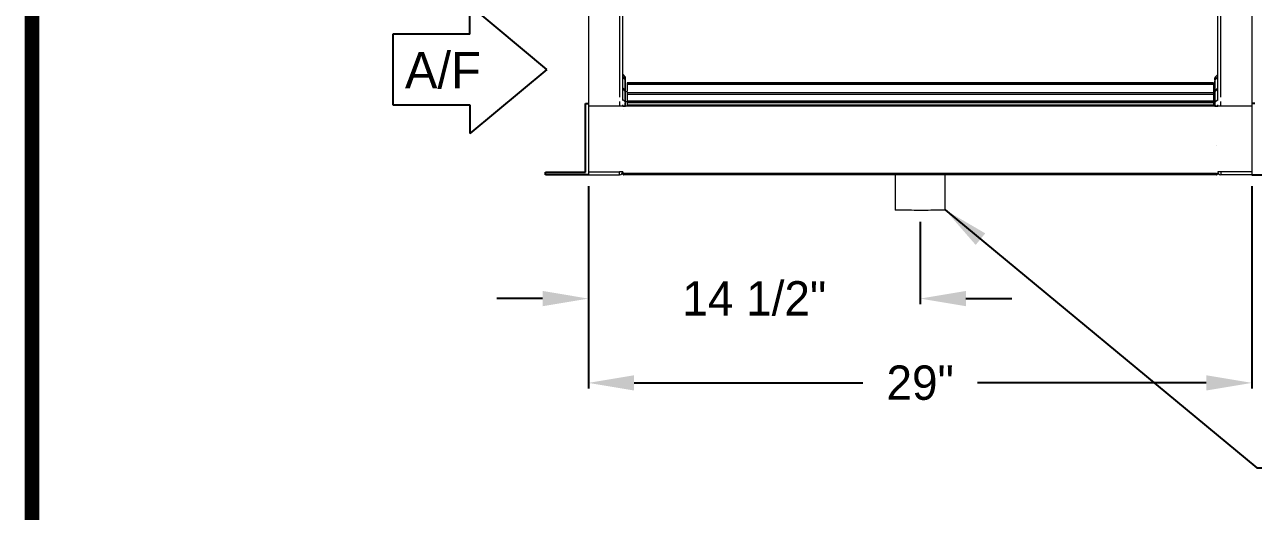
# Model space of a CAD drawing. Extents: x 6 to 271, y -23 to 146.
# Drawn here: x 10.7 to 64.4, y 33.2 to 54.5 of the extents above; entities that cross this region are included whole.
import ezdxf

# ---------------------------------------------------------------- set-up
doc = ezdxf.new("R2010")
doc.units = 0
doc.header["$MEASUREMENT"] = 0
doc.layers.get('0').update_dxf_attribs({"linetype": 'CONTINUOUS'})
doc.layers.get('Defpoints').update_dxf_attribs({"linetype": 'CONTINUOUS'})
doc.dimstyles.get("Standard").update_dxf_attribs({"dimtxt": 1.5, "dimasz": 2, "dimexe": 0.25, "dimexo": 0.5, "dimgap": 0.75, "dimtad": 0, "dimtih": 1, "dimtoh": 1, "dimdec": 4, "dimzin": 0, "dimdsep": 46, "dimlunit": 5, "dimtxsty": 'STANDARD', "dimcen": 0.125, "dimclrd": 1, "dimclre": 1, "dimclrt": 1, "dimadec": 0, "dimazin": 0, "dimtfac": 1, "dimtdec": 4, "dimtofl": 0, "dimtmove": 0, "dimatfit": 3, "dimfxl": 1, "dimfrac": 2, "dimtolj": 1, "dimtzin": 0, "dimarcsym": 0})

# ---------------------------------------------------------------- blocks, each defined once
blk = doc.blocks.new('*D23')
at = {"color": 7, "lineweight": -2}
for p, q in [((35.325, 47.445), (35.325, 38.606)), ((64.325, 47.445), (64.325, 38.606)), ((37.325, 38.856), (47.325, 38.856)), ((62.325, 38.856), (52.325, 38.856))]:
    blk.add_line(p, q, dxfattribs=at)
at = {"color": 7}
for points in [[(37.325, 39.189), (37.325, 38.523), (35.325, 38.856)], [(62.325, 39.189), (62.325, 38.523), (64.325, 38.856)]]:
    blk.add_solid(points, dxfattribs=at)
at = {"layer": 'Defpoints', "color": 0}
for p in [(35.325, 47.945), (64.325, 47.945), (64.325, 38.856)]:
    blk.add_point(p, dxfattribs=at)
at = {"color": 7, "insert": (49.825, 38.856), "char_height": 1.5, "attachment_point": 5}
blk.add_mtext('\\A1;29"', dxfattribs=at)
blk = doc.blocks.new('*D24')
at = {"color": 7, "lineweight": -2}
for p, q in [((35.325, 47.445), (35.325, 42.289)), ((49.825, 45.895), (49.825, 42.289)), ((33.325, 42.539), (31.325, 42.539)), ((51.825, 42.539), (53.825, 42.539))]:
    blk.add_line(p, q, dxfattribs=at)
at = {"color": 7}
for points in [[(33.325, 42.873), (33.325, 42.206), (35.325, 42.539)], [(51.825, 42.873), (51.825, 42.206), (49.825, 42.539)]]:
    blk.add_solid(points, dxfattribs=at)
at = {"layer": 'Defpoints', "color": 0}
for p in [(35.325, 47.945), (49.825, 46.395), (35.325, 42.539)]:
    blk.add_point(p, dxfattribs=at)
at = {"color": 7, "insert": (42.575, 42.539), "char_height": 1.5, "attachment_point": 5}
blk.add_mtext('\\A1;14 1/2"', dxfattribs=at)
blk = doc.blocks.new('Air Flow Arror')
for p, q in [((-1.543, 6.735), (-4.35, 3.368)), ((-1.543, 6.735), (1.263, 3.368)), ((-3.087, 3.368), (-4.35, 3.368)), ((-3.087, 3.368), (-3.087, 0)), ((0, 0), (0, 3.368)), ((0, 3.368), (1.263, 3.368)), ((-3.087, 0), (0, 0))]:
    blk.add_line(p, q)
blk.add_text('A/F', height=1.5938, rotation=90).set_placement((-0.712, 0.532))

msp = doc.modelspace()

# ---------------------------------------------------------------- linework, layer by layer
at = {"color": 0, "linetype": 'Continuous', "lineweight": 15}
for p, q in [((35.32486, 83.68486), (35.32486, 48.08086)), ((36.68936, 83.68486), (36.68936, 51.33452)), ((36.82486, 51.19903), (36.82486, 83.68486)), ((62.82486, 51.19903), (62.82486, 83.68486)), ((62.96036, 51.33452), (62.96036, 83.68486)), ((64.32486, 83.68486), (64.32486, 48.08086)), ((36.82486, 52.32711), (36.93126, 52.22072)), ((36.93126, 52.13773), (36.82486, 52.24412)), ((36.82486, 52.19903), (36.93126, 52.09265)), ((36.93107, 52.09283), (36.94986, 52.09283)), ((36.93126, 52.13773), (36.93126, 52.22072)), ((36.93126, 51.63773), (36.93126, 52.09265)), ((36.94986, 52.09283), (36.94986, 52.17583)), ((36.94986, 52.04775), (36.94986, 52.09283)), ((36.95086, 52.17583), (36.95086, 52.1748)), ((36.95086, 51.5847), (36.95086, 52.1748)), ((62.69886, 52.17583), (62.69886, 52.1748)), ((62.69886, 52.1748), (62.69886, 51.90282)), ((62.69986, 52.09283), (62.69986, 52.17583)), ((62.69986, 52.09283), (62.71865, 52.09283)), ((62.69986, 52.09283), (62.69986, 52.04775)), ((62.82486, 52.32711), (62.71846, 52.22072)), ((62.71846, 52.13773), (62.82486, 52.24412)), ((62.71846, 52.13773), (62.71846, 52.22072)), ((62.82486, 52.19903), (62.71846, 52.09265)), ((62.71846, 51.63773), (62.71846, 52.09265)), ((36.93126, 51.63773), (36.82486, 51.74412)), ((36.82486, 51.69903), (36.93126, 51.59265)), ((36.93107, 51.59283), (36.94986, 51.59283)), ((36.93126, 51.13773), (36.93126, 51.59265)), ((36.94986, 51.59283), (36.94986, 52.04775)), ((36.94986, 51.54775), (36.94986, 51.59283)), ((36.94986, 51.5847), (37.01386, 51.5847)), ((36.94986, 51.58366), (37.01386, 51.58366)), ((62.63586, 51.96681), (37.01386, 51.96681)), ((37.01386, 51.96681), (37.01386, 51.95966)), ((62.63586, 51.95966), (37.01386, 51.95966)), ((37.01386, 51.95966), (37.01386, 51.89462)), ((62.63586, 51.89462), (37.01386, 51.89462)), ((37.01386, 51.89462), (37.01386, 51.58366)), ((62.63586, 51.96681), (62.63586, 51.95966)), ((62.63586, 51.95966), (62.63586, 51.89462)), ((62.63586, 51.89462), (62.63586, 51.53566)), ((62.69986, 51.90282), (62.63686, 51.90282)), ((62.63686, 51.89567), (62.63686, 51.90282)), ((62.63686, 51.89567), (62.69986, 51.89567)), ((62.69986, 51.59283), (62.69986, 52.04775)), ((62.69986, 51.59283), (62.71865, 51.59283)), ((62.69986, 51.59283), (62.69986, 51.54775)), ((62.71846, 51.63773), (62.82486, 51.74412)), ((62.82486, 51.69903), (62.71846, 51.59265)), ((62.71846, 51.13773), (62.71846, 51.59265)), ((36.68936, 51.14675), (36.68936, 50.94939)), ((36.93126, 51.13773), (36.82486, 51.24412)), ((36.93107, 51.09283), (36.94986, 51.09283)), ((36.93126, 50.99326), (36.93126, 51.09265)), ((36.94986, 51.09283), (36.94986, 51.54775)), ((36.94986, 51.15355), (37.01386, 51.15355)), ((36.94986, 51.15252), (37.01386, 51.15252)), ((36.94986, 51.04775), (36.94986, 51.09283)), ((36.94986, 50.94837), (36.94986, 51.04775)), ((62.63586, 51.53566), (37.01386, 51.53566)), ((37.01386, 51.53566), (37.01386, 51.52851)), ((62.63586, 51.52851), (37.01386, 51.52851)), ((37.01386, 51.52851), (37.01386, 51.46347)), ((62.63586, 51.46347), (37.01386, 51.46347)), ((37.01386, 51.46347), (37.01386, 51.16353)), ((62.63586, 51.16353), (37.01386, 51.16353)), ((37.01386, 51.16353), (37.01386, 51.15638)), ((62.63586, 51.15638), (37.01386, 51.15638)), ((37.01386, 51.15638), (37.01386, 51.09134)), ((62.63586, 51.09134), (37.01386, 51.09134)), ((37.01386, 51.09134), (37.01386, 50.9955)), ((62.63586, 51.53566), (62.63586, 51.52851)), ((62.63586, 51.52851), (62.63586, 51.46347)), ((62.63586, 51.46347), (62.63586, 51.16353)), ((62.63586, 51.16353), (62.63586, 51.15638)), ((62.63586, 51.15638), (62.63586, 51.09134)), ((62.63586, 51.09134), (62.63586, 50.9955)), ((62.69986, 51.47167), (62.63686, 51.47167)), ((62.63686, 51.46452), (62.63686, 51.47167)), ((62.63686, 51.46452), (62.69986, 51.46452)), ((62.69986, 51.09954), (62.63686, 51.09954)), ((62.63686, 51.09239), (62.63686, 51.09954)), ((62.63686, 51.09239), (62.69986, 51.09239)), ((62.69986, 51.09283), (62.69986, 51.54775)), ((62.69986, 51.09283), (62.71865, 51.09283)), ((62.69986, 51.09283), (62.69986, 51.04775)), ((62.69986, 50.94837), (62.69986, 51.04775)), ((62.71846, 51.13773), (62.82486, 51.24412)), ((62.71846, 50.99326), (62.71846, 51.09265)), ((62.96036, 50.94837), (62.96036, 51.14675)), ((62.69886, 50.94939), (35.32486, 50.94939)), ((36.82486, 50.94734), (36.82486, 51.01127)), ((36.82486, 50.94734), (36.87486, 50.94734)), ((36.87486, 50.94734), (36.87486, 50.96128)), ((36.87486, 50.78142), (36.87586, 50.78142)), ((36.87486, 50.78038), (36.87586, 50.78038)), ((62.77386, 50.94816), (36.87586, 50.94816)), ((36.87586, 50.94734), (36.87586, 50.94816)), ((62.77386, 50.94734), (36.87586, 50.94734)), ((36.88707, 50.94907), (36.93126, 50.99326)), ((36.88736, 50.94837), (36.94986, 50.94837)), ((36.88736, 50.94837), (36.88736, 50.94816)), ((36.94986, 50.94837), (36.94986, 50.94816)), ((36.95086, 50.94837), (36.95086, 50.94939)), ((64.32486, 50.94837), (36.95086, 50.94837)), ((36.95086, 50.94837), (36.95086, 50.94816)), ((62.63586, 50.9955), (37.01386, 50.9955)), ((37.01386, 50.9955), (37.01386, 50.98835)), ((62.63586, 50.98835), (37.01386, 50.98835)), ((37.01386, 50.98835), (37.01386, 50.94939)), ((62.63586, 50.9955), (62.63586, 50.98835)), ((62.63586, 50.98835), (62.63586, 50.94939)), ((62.69886, 50.94837), (62.69886, 50.94939)), ((62.69886, 50.94816), (62.69886, 50.94837)), ((62.69986, 50.94837), (62.76236, 50.94837)), ((62.69986, 50.94816), (62.69986, 50.94837)), ((62.76265, 50.94907), (62.71846, 50.99326)), ((62.76236, 50.94816), (62.76236, 50.94837)), ((62.77386, 50.96028), (62.77386, 50.94816)), ((62.77386, 50.94734), (62.77386, 50.94816)), ((62.77486, 50.94734), (62.77486, 50.96128)), ((62.77486, 50.94734), (62.82486, 50.94734)), ((62.82486, 50.94734), (62.82486, 51.01127)), ((35.32486, 48.08086), (36.68936, 48.08086)), ((35.32486, 48.07986), (35.32486, 47.94536)), ((35.32486, 48.07986), (36.68936, 48.07986)), ((35.32486, 47.94536), (36.68936, 47.94536)), ((36.82486, 48.08086), (36.68936, 48.08086)), ((36.68936, 47.94536), (36.68936, 48.07986)), ((36.82486, 48.08086), (36.82486, 47.99874)), ((36.82486, 47.99874), (36.87486, 47.99874)), ((62.77386, 47.99874), (36.87586, 47.99874)), ((36.87586, 47.99774), (36.87586, 47.99874)), ((36.87586, 47.99774), (36.87586, 47.94775)), ((62.77386, 47.94858), (36.87586, 47.94858)), ((62.77386, 47.99874), (62.77386, 47.99774)), ((62.77386, 47.94775), (62.77386, 47.99774)), ((62.77486, 47.99874), (62.82486, 47.99874)), ((62.96036, 48.08086), (62.82486, 48.08086)), ((62.82486, 48.08086), (62.82486, 47.99874)), ((64.32486, 48.08086), (62.96036, 48.08086)), ((62.96036, 48.07986), (62.96036, 47.94536)), ((64.32486, 48.07986), (62.96036, 48.07986)), ((64.32486, 47.94536), (62.96036, 47.94536)), ((64.32486, 48.07986), (64.32486, 47.94536)), ((64.32486, 48.07986), (64.32486, 47.94536))]:
    msp.add_line(p, q, dxfattribs=at)
at = {"color": 0}
for p, q in [((35.19986, 48.07036), (35.19986, 51.07036)), ((35.19986, 51.07036), (35.32486, 51.07036)), ((64.44986, 51.07036), (64.32486, 51.07036)), ((33.44986, 47.94536), (33.44986, 48.07036)), ((33.44986, 48.07036), (35.19986, 48.07036)), ((35.32486, 47.94536), (33.44986, 47.94536)), ((64.32486, 47.94536), (66.19986, 47.94536))]:
    msp.add_line(p, q, dxfattribs=at)
at = {"color": 0, "const_width": 0.63999}
msp.add_lwpolyline([(11.00839, -18.24898), (267.00583, -18.24898), (267.00583, 141.74942), (11.00839, 141.74942), (11.00839, -18.24898)], dxfattribs=at)
at = {"color": 0, "linetype": 'Continuous', "lineweight": 15, "flags": 128}
msp.add_lwpolyline([(50.91861, 46.41261), (50.91309, 46.41081), (50.89348, 46.40879), (50.85995, 46.40681), (50.81292, 46.40492), (50.75301, 46.40312), (50.681, 46.40145), (50.59783, 46.39992), (50.50458, 46.39856), (50.40247, 46.39738), (50.29283, 46.3964), (50.17709, 46.39563), (50.05676, 46.39508), (49.9334, 46.39477), (49.80863, 46.39468), (49.68407, 46.39483), (49.56135, 46.39521), (49.44206, 46.39581), (49.32777, 46.39664), (49.21995, 46.39767), (49.12002, 46.3989), (49.02927, 46.4003), (48.9489, 46.40187), (48.87995, 46.40358), (48.82332, 46.4054), (48.77974, 46.40732), (48.74979, 46.40931), (48.73385, 46.41134), (48.73111, 46.41261)], dxfattribs=at)
at = {"color": 0, "linetype": 'Continuous', "lineweight": 15}
for centre, radius, start, end in [((36.88637, 52.17582), 0.06349, 0.002187, 45.002259), ((36.88637, 52.09283), 0.06349, 0.002187, 45.002259), ((36.88637, 52.04775), 0.06349, 0.002187, 45.002259), ((62.76335, 52.17582), 0.06349, 134.997741, 179.997813), ((62.76335, 52.09283), 0.06349, 134.997741, 179.997813), ((62.76335, 52.04775), 0.06349, 134.997741, 179.997813), ((36.88637, 51.59283), 0.06349, 0.002187, 45.002259), ((36.88637, 51.54775), 0.06349, 0.002187, 45.002259), ((62.65186, 52.87128), 0.97679, 269.061362, 272.816606), ((62.63611, 51.91059), 0.01494, 269.023573, 272.859217), ((62.76335, 51.59283), 0.06349, 134.997741, 179.997813), ((62.76335, 51.54775), 0.06349, 134.997741, 179.997813), ((36.88637, 51.09283), 0.06349, 0.002187, 45.002259), ((36.88637, 51.04775), 0.06349, 0.002418, 45.002028), ((62.65184, 52.44057), 0.97723, 269.062738, 272.816281), ((62.63611, 51.47944), 0.01494, 269.023573, 272.859217), ((62.65185, 52.06844), 0.97723, 269.062207, 272.815762), ((62.63611, 51.10731), 0.01494, 269.023573, 272.859217), ((62.76335, 51.09283), 0.06349, 134.997741, 179.997813), ((62.76335, 51.04775), 0.06349, 134.997972, 179.997582), ((36.88636, 50.94837), 0.000998, 359.920587, 44.987876), ((36.88637, 50.94836), 0.06349, 0.002187, 45.002259), ((62.76335, 50.94836), 0.06349, 134.997741, 179.997813), ((62.76336, 50.94837), 0.000998, 135.012124, 180.079413), ((62.77386, 49.22825), 0.001, 270.018777, 359.981223), ((36.68936, 48.08086), 0.001, 270, 0), ((36.68936, 48.08086), 0.1355, 270, 0), ((36.87586, 47.99874), 0.051, 180.001564, 270.005027), ((36.87586, 47.99874), 0.000998, 179.913091, 270.086909), ((62.77386, 47.99874), 0.000998, 269.913091, 0.086909), ((62.77386, 47.99874), 0.051, 269.994973, 359.998436), ((62.96036, 48.08086), 0.1355, 180, 270), ((62.96036, 48.08086), 0.001, 180, 270)]:
    msp.add_arc(centre, radius, start, end, dxfattribs=at)
for points in [[(48.73111, 47.94858), (48.73111, 46.41261)], [(50.91861, 46.41261), (50.91861, 47.94858)]]:
    msp.add_open_spline(points, degree=1, dxfattribs=at)

# ---------------------------------------------------------------- block references
at = {"color": 0, "rotation": 270}
msp.add_blockref('Air Flow Arror', (26.77757, 51.01161), dxfattribs=at)

# ---------------------------------------------------------------- dimensions: what is measured, and where the dimension line sits
at = {"color": 0}
dim = msp.add_linear_dim(base=(35.32486, 42.53932), p1=(49.82486, 46.39469), p2=(35.32486, 47.94536), dimstyle='Standard', override={"dimpost": '"', "dimclrd": 7, "dimclre": 7, "dimclrt": 7}, dxfattribs=at)
dim.commit()
dim.dimension.update_dxf_attribs({"geometry": '*D24', "text_midpoint": (42.57486, 42.53932)})
dim = msp.add_linear_dim(base=(64.32486, 38.85589), p1=(35.32486, 47.94536), p2=(64.32486, 47.94536), dimstyle='Standard', override={"dimpost": '"', "dimclrd": 7, "dimclre": 7, "dimclrt": 7}, dxfattribs=at)
dim.commit()
dim.dimension.update_dxf_attribs({"geometry": '*D23', "text_midpoint": (49.82486, 38.85589), "dimtype": 160})

# ---------------------------------------------------------------- leaders
at = {"color": 0, "annotation_type": 0, "has_hookline": 1, "hookline_direction": 1}
for points, text_width in [([(65.26236, 47.94536), (68.81314, 43.39511), (70.20075, 43.34177)], 13.5), ([(50.91861, 46.41261), (64.53578, 35.14193), (67.49964, 35.14193)], 35)]:
    msp.add_leader(points, dimstyle='Standard', override={"dimclrd": 7, "dimclre": 7, "dimclrt": 7}, dxfattribs=dict(at, text_width=text_width))

doc.saveas('drawing.dxf')
